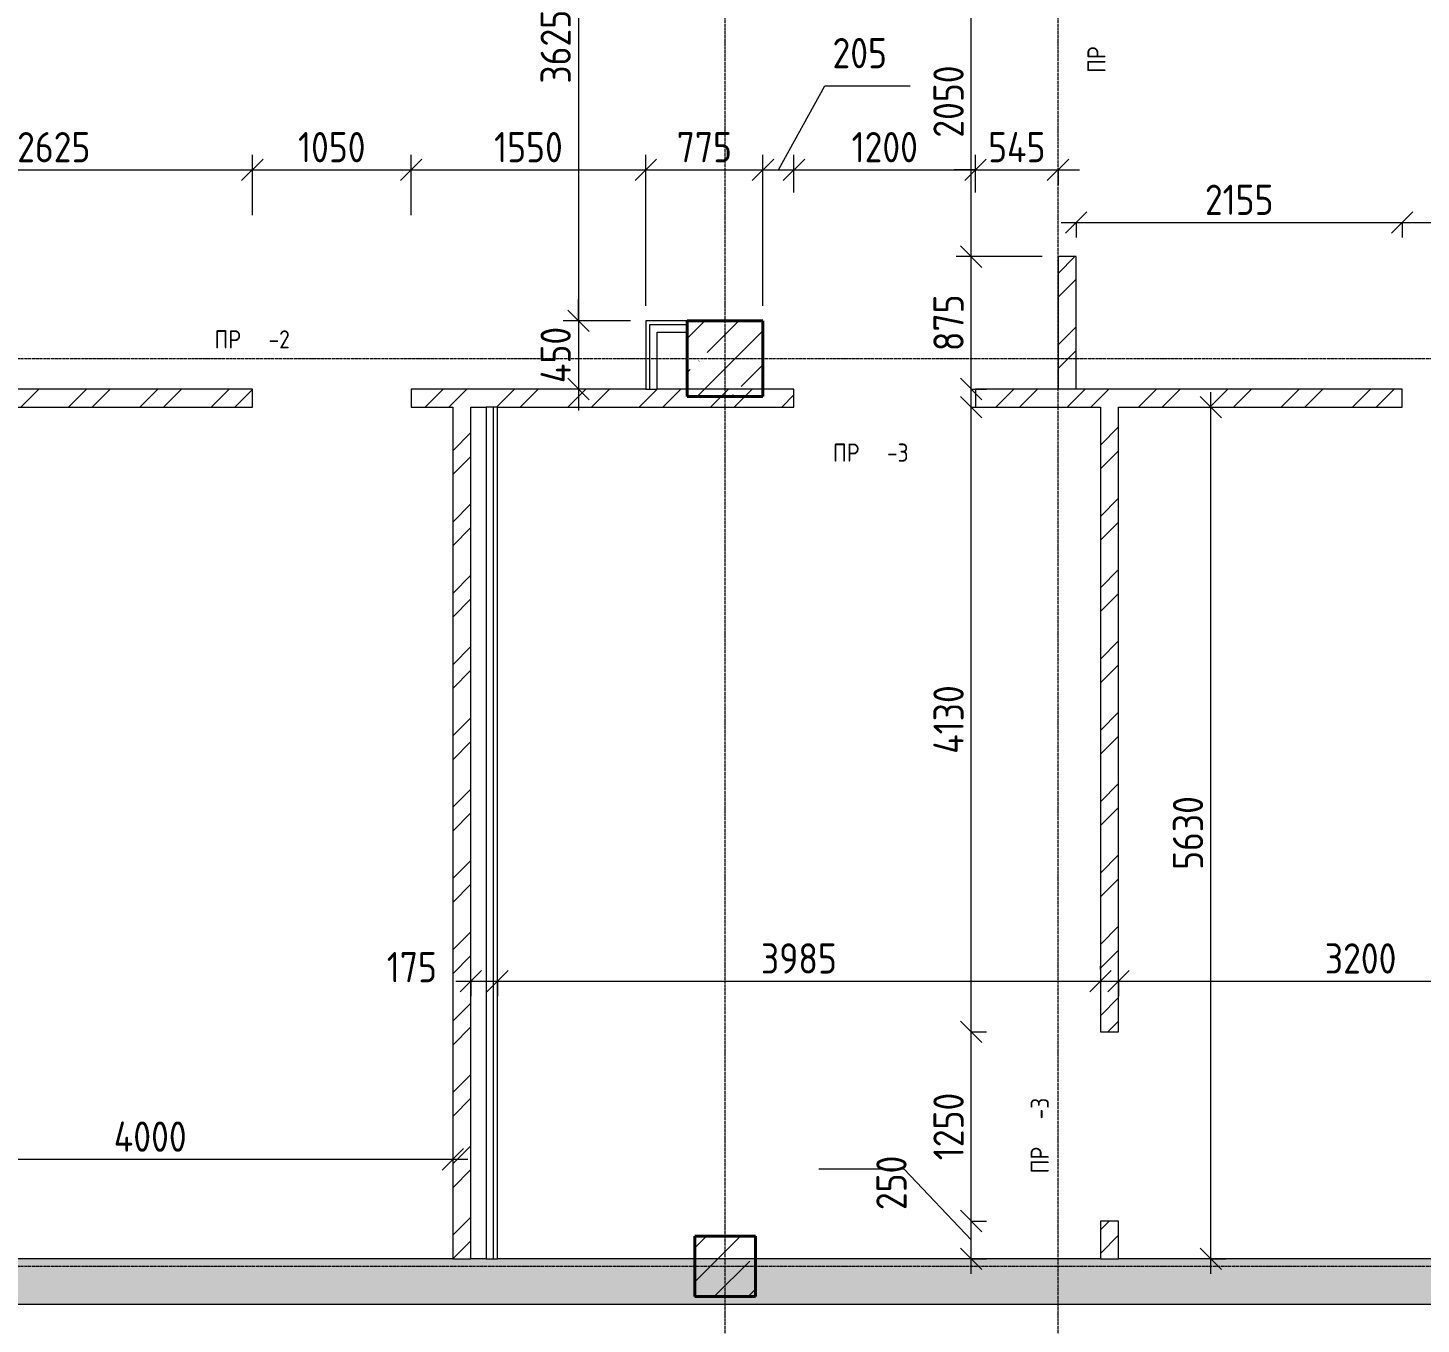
# Model space of a CAD drawing. Header units: millimetres. Extents: x -56773 to 323062, y -262288 to 76460.
# Drawn here: x 35191 to 44400, y -7377 to 1192 of the extents above; entities that cross this region are included whole.
import ezdxf

# ---------------------------------------------------------------- set-up
doc = ezdxf.new("R2010")
doc.units = ezdxf.units.MM
doc.linetypes.add('ADSK_Линия сетки', pattern=[25, 20, -2.5, 0, -2.5])
for name, color, linetype, lineweight in [('Марки', 7, 'Continuous', 20), ('Несущие колонны', 7, 'Continuous', 18), ('Оси', 7, 'Continuous', 9), ('Размеры', 7, 'Continuous', 9), ('Стены внутренние', 7, 'Continuous', 18), ('Стены штриховка', 7, 'Continuous', 9)]:
    doc.layers.add(name, color=color, linetype=linetype, lineweight=lineweight)
doc.styles.add('GOST Common_3', font='', dxfattribs={"width": 0.9, "height": 200})
doc.styles.add('GOST Common_9', font='', dxfattribs={"width": 0.9, "height": 120})
doc.styles.get('GOST Common_3').set_extended_font_data('GOST Common')
doc.styles.get('GOST Common_9').set_extended_font_data('GOST Common')
doc.dimstyles.new('ADSK_Основной_2_0', dxfattribs={"dimscale": 304.8, "dimtxt": 201.142999, "dimasz": 0.463911, "dimexe": 0.328084, "dimexo": 0.328084, "dimgap": 0.164042, "dimtad": 1, "dimdec": 3, "dimrnd": 0.001, "dimdsep": 46, "dimtxsty": 'GOST Common_3', "dimblk1": 'OBLIQUE', "dimblk2": 'OBLIQUE', "dimsah": 1, "dimcen": 0.09, "dimdle": 0.328084, "dimazin": 2, "dimtfac": 1, "dimtdec": 4, "dimtix": 1, "dimtmove": 0, "dimatfit": 3, "dimfxl": 1, "dimtvp": 1, "dimtolj": 1, "dimtzin": 0, "dimlwd": 20, "dimlwe": 20, "dimarcsym": 2})
doc.dimstyles.new('ADSK_Основной_2_0_1', dxfattribs={"dimscale": 304.8, "dimtxt": 201.142999, "dimasz": 0.463911, "dimexe": 0.328084, "dimexo": 0.328084, "dimgap": 0.164042, "dimtad": 1, "dimdec": 3, "dimrnd": 0.001, "dimdsep": 46, "dimtxsty": 'GOST Common_3', "dimblk1": 'OBLIQUE', "dimblk2": 'OBLIQUE', "dimsah": 1, "dimcen": 0.09, "dimdle": 0.328084, "dimazin": 2, "dimtfac": 1, "dimtdec": 4, "dimtix": 1, "dimtmove": 1, "dimatfit": 3, "dimfxl": 1, "dimtvp": 1, "dimtolj": 1, "dimtzin": 0, "dimlwd": 20, "dimlwe": 20, "dimarcsym": 2})
doc.dimstyles.new('ADSK_Основной_2_0_2', dxfattribs={"dimscale": 304.8, "dimtxt": 201.142999, "dimasz": 0.463911, "dimexe": 0.328084, "dimexo": 0.328084, "dimgap": 0.164042, "dimtad": 1, "dimdec": 3, "dimrnd": 0.001, "dimdsep": 46, "dimtxsty": 'GOST Common_3', "dimblk1": 'OBLIQUE', "dimblk2": 'OBLIQUE', "dimsah": 1, "dimcen": 0.09, "dimdle": 0.328084, "dimazin": 2, "dimtfac": 1, "dimtdec": 4, "dimtix": 1, "dimtmove": 0, "dimatfit": 3, "dimfxl": 1, "dimtvp": 1, "dimtolj": 1, "dimtzin": 0, "dimlwd": 20, "dimlwe": 20, "dimarcsym": 2})
pattern_1 = [(45, (0, 0), (-224.5064, 224.5064), []), (45, (224.5, 0), (-224.5064, 224.5064), [396.875, -79.375, 3.353, -76.022])]
pattern_2 = [(45, (0, 0), (-235.7317, 235.7317), []), (45, (157.15, 0), (-235.7317, 235.7317), [])]

# ---------------------------------------------------------------- blocks, each defined once
blk = doc.blocks.new('ADSK_КолоннаЖБ_Прямоугольная - 400x400 мм-1809659-Кладочный план подвала')
at = {"layer": 'Несущие колонны', "lineweight": 40}
for p, q in [((-200, 200), (200, 200)), ((-200, -200), (-200, 200)), ((200, 200), (200, -200)), ((200, -200), (-200, -200))]:
    blk.add_line(p, q, dxfattribs=at)
blk = doc.blocks.new('ADSK_КолоннаЖБ_Прямоугольная - 500x500 мм-1807509-Кладочный план подвала')
at = {"layer": 'Несущие колонны', "lineweight": 40}
for p, q in [((-250, 250), (250, 250)), ((-250, -250), (-250, 250)), ((250, 250), (250, -250)), ((250, -250), (-250, -250))]:
    blk.add_line(p, q, dxfattribs=at)
blk = doc.blocks.new('_Oblique')
at = {"color": 0, "linetype": 'ByBlock', "lineweight": -2}
blk.add_line((-0.5, -0.5), (0.5, 0.5), dxfattribs=at)
blk = doc.blocks.new('DIMBLOCK36-Кладочный план подвала')
at = {"layer": 'Defpoints', "color": 0, "transparency": 16777216}
for p in [(42400, -5009.4), (45600, -5009.4), (45600, -5109.3)]:
    blk.add_point(p, dxfattribs=at)
at = {"layer": 'Размеры', "color": 0, "lineweight": 20, "transparency": 16777216}
for p, q in [((42300, -5109.3), (45700, -5109.3)), ((42400, -5109.4), (42400, -5209.3)), ((45600, -5109.4), (45600, -5209.3))]:
    blk.add_line(p, q, dxfattribs=at)
at = {"layer": 'Размеры', "color": 0, "lineweight": 20, "transparency": 16777216, "xscale": 141.4, "yscale": 141.4, "zscale": 141.4, "rotation": 180}
blk.add_blockref('_Oblique', (42400, -5109.3), dxfattribs=at)
at = {"layer": 'Размеры', "color": 0, "lineweight": 20, "transparency": 16777216, "xscale": 141.4, "yscale": 141.4, "zscale": 141.4}
blk.add_blockref('_Oblique', (45600, -5109.3), dxfattribs=at)
at = {"layer": 'Размеры', "color": 0, "lineweight": 9, "transparency": 16777216, "insert": (44000, -4959.3), "char_height": 200, "width": 605.475, "attachment_point": 5, "style": 'GOST Common_3'}
blk.add_mtext('\\A1;3200', dxfattribs=at)
blk = doc.blocks.new('DIMBLOCK285-Кладочный план подвала')
at = {"layer": 'Defpoints', "color": 0, "transparency": 16777216}
for p in [(36675, 253.7), (36675, -145), (34050, -745)]:
    blk.add_point(p, dxfattribs=at)
at = {"layer": 'Размеры', "color": 0, "lineweight": 20, "transparency": 16777216}
for p, q in [((34050, -645), (34050, 353.7)), ((36675, -45), (36675, 353.7)), ((33950, 253.7), (36775, 253.7))]:
    blk.add_line(p, q, dxfattribs=at)
at = {"layer": 'Размеры', "color": 0, "lineweight": 20, "transparency": 16777216, "xscale": 141.4, "yscale": 141.4, "zscale": 141.4, "rotation": 180}
blk.add_blockref('_Oblique', (34050, 253.7), dxfattribs=at)
at = {"layer": 'Размеры', "color": 0, "lineweight": 20, "transparency": 16777216, "xscale": 141.4, "yscale": 141.4, "zscale": 141.4}
blk.add_blockref('_Oblique', (36675, 253.7), dxfattribs=at)
at = {"layer": 'Размеры', "color": 0, "lineweight": 9, "transparency": 16777216, "insert": (35362.5, 403.7), "char_height": 200, "width": 605.475, "attachment_point": 5, "style": 'GOST Common_3'}
blk.add_mtext('\\A1;2625', dxfattribs=at)
blk = doc.blocks.new('DIMBLOCK286-Кладочный план подвала')
at = {"layer": 'Defpoints', "color": 0, "transparency": 16777216}
for p in [(37725, 253.7), (36675, -145), (37725, -145)]:
    blk.add_point(p, dxfattribs=at)
at = {"layer": 'Размеры', "color": 0, "lineweight": 20, "transparency": 16777216}
for p, q in [((36675, -45), (36675, 353.7)), ((37725, -45), (37725, 353.7)), ((36575, 253.7), (37825, 253.7))]:
    blk.add_line(p, q, dxfattribs=at)
at = {"layer": 'Размеры', "color": 0, "lineweight": 20, "transparency": 16777216, "xscale": 141.4, "yscale": 141.4, "zscale": 141.4, "rotation": 180}
blk.add_blockref('_Oblique', (36675, 253.7), dxfattribs=at)
at = {"layer": 'Размеры', "color": 0, "lineweight": 20, "transparency": 16777216, "xscale": 141.4, "yscale": 141.4, "zscale": 141.4}
blk.add_blockref('_Oblique', (37725, 253.7), dxfattribs=at)
at = {"layer": 'Размеры', "color": 0, "lineweight": 9, "transparency": 16777216, "insert": (37200, 403.7), "char_height": 200, "width": 560.473, "attachment_point": 5, "style": 'GOST Common_3'}
blk.add_mtext('\\A1;1050', dxfattribs=at)
blk = doc.blocks.new('DIMBLOCK287-Кладочный план подвала')
at = {"layer": 'Defpoints', "color": 0, "transparency": 16777216}
for p in [(39275, 253.7), (37725, -145), (39275, -745)]:
    blk.add_point(p, dxfattribs=at)
at = {"layer": 'Размеры', "color": 0, "lineweight": 20, "transparency": 16777216}
for p, q in [((37725, -45), (37725, 353.7)), ((39275, -645), (39275, 353.7)), ((37625, 253.7), (39375, 253.7))]:
    blk.add_line(p, q, dxfattribs=at)
at = {"layer": 'Размеры', "color": 0, "lineweight": 20, "transparency": 16777216, "xscale": 141.4, "yscale": 141.4, "zscale": 141.4, "rotation": 180}
blk.add_blockref('_Oblique', (37725, 253.7), dxfattribs=at)
at = {"layer": 'Размеры', "color": 0, "lineweight": 20, "transparency": 16777216, "xscale": 141.4, "yscale": 141.4, "zscale": 141.4}
blk.add_blockref('_Oblique', (39275, 253.7), dxfattribs=at)
at = {"layer": 'Размеры', "color": 0, "lineweight": 9, "transparency": 16777216, "insert": (38500, 403.7), "char_height": 200, "width": 560.473, "attachment_point": 5, "style": 'GOST Common_3'}
blk.add_mtext('\\A1;1550', dxfattribs=at)
blk = doc.blocks.new('DIMBLOCK288-Кладочный план подвала')
at = {"layer": 'Defpoints', "color": 0, "transparency": 16777216}
for p in [(40050, 253.7), (39275, -745), (40050, -745)]:
    blk.add_point(p, dxfattribs=at)
at = {"layer": 'Размеры', "color": 0, "lineweight": 20, "transparency": 16777216}
for p, q in [((39275, -645), (39275, 353.7)), ((40050, -645), (40050, 353.7)), ((39175, 253.7), (40150, 253.7))]:
    blk.add_line(p, q, dxfattribs=at)
at = {"layer": 'Размеры', "color": 0, "lineweight": 20, "transparency": 16777216, "xscale": 141.4, "yscale": 141.4, "zscale": 141.4, "rotation": 180}
blk.add_blockref('_Oblique', (39275, 253.7), dxfattribs=at)
at = {"layer": 'Размеры', "color": 0, "lineweight": 20, "transparency": 16777216, "xscale": 141.4, "yscale": 141.4, "zscale": 141.4}
blk.add_blockref('_Oblique', (40050, 253.7), dxfattribs=at)
at = {"layer": 'Размеры', "color": 0, "lineweight": 9, "transparency": 16777216, "insert": (39662.5, 403.7), "char_height": 200, "width": 454.106, "attachment_point": 5, "style": 'GOST Common_3'}
blk.add_mtext('\\A1;775', dxfattribs=at)
blk = doc.blocks.new('DIMBLOCK289-Кладочный план подвала')
at = {"layer": 'Defpoints', "color": 0, "transparency": 16777216}
for p in [(40255, 253.7), (40255, 5), (40050, -745)]:
    blk.add_point(p, dxfattribs=at)
at = {"layer": 'Размеры', "color": 0, "lineweight": 20, "transparency": 16777216}
for p, q in [((40152.5, 253.7), (40459.6, 808.7)), ((40459.6, 808.7), (41022.5, 808.7)), ((40050, -645), (40050, 353.7)), ((40255, 105), (40255, 353.7)), ((39950, 253.7), (40355, 253.7))]:
    blk.add_line(p, q, dxfattribs=at)
at = {"layer": 'Размеры', "color": 0, "lineweight": 20, "transparency": 16777216, "xscale": 141.4, "yscale": 141.4, "zscale": 141.4, "rotation": 180}
blk.add_blockref('_Oblique', (40050, 253.7), dxfattribs=at)
at = {"layer": 'Размеры', "color": 0, "lineweight": 20, "transparency": 16777216, "xscale": 141.4, "yscale": 141.4, "zscale": 141.4}
blk.add_blockref('_Oblique', (40255, 253.7), dxfattribs=at)
at = {"layer": 'Размеры', "color": 0, "lineweight": 9, "transparency": 16777216, "insert": (40509.6, 1125.4), "char_height": 200, "width": 454.106, "attachment_point": 1, "line_spacing_factor": 1.022761, "style": 'GOST Common_3'}
blk.add_mtext('\\A1;205', dxfattribs=at)
blk = doc.blocks.new('DIMBLOCK290-Кладочный план подвала')
at = {"layer": 'Defpoints', "color": 0, "transparency": 16777216}
for p in [(41455, 253.7), (40255, 5), (41455, 5)]:
    blk.add_point(p, dxfattribs=at)
at = {"layer": 'Размеры', "color": 0, "lineweight": 20, "transparency": 16777216}
for p, q in [((40255, 105), (40255, 353.7)), ((41455, 105), (41455, 353.7)), ((40155, 253.7), (41555, 253.7))]:
    blk.add_line(p, q, dxfattribs=at)
at = {"layer": 'Размеры', "color": 0, "lineweight": 20, "transparency": 16777216, "xscale": 141.4, "yscale": 141.4, "zscale": 141.4, "rotation": 180}
blk.add_blockref('_Oblique', (40255, 253.7), dxfattribs=at)
at = {"layer": 'Размеры', "color": 0, "lineweight": 20, "transparency": 16777216, "xscale": 141.4, "yscale": 141.4, "zscale": 141.4}
blk.add_blockref('_Oblique', (41455, 253.7), dxfattribs=at)
at = {"layer": 'Размеры', "color": 0, "lineweight": 9, "transparency": 16777216, "insert": (40855, 403.7), "char_height": 200, "width": 560.473, "attachment_point": 5, "style": 'GOST Common_3'}
blk.add_mtext('\\A1;1200', dxfattribs=at)
blk = doc.blocks.new('DIMBLOCK291-Кладочный план подвала')
at = {"layer": 'Defpoints', "color": 0, "transparency": 16777216}
for p in [(42000, 353.7), (42000, 253.7), (41455, 5)]:
    blk.add_point(p, dxfattribs=at)
at = {"layer": 'Размеры', "color": 0, "lineweight": 20, "transparency": 16777216}
for p, q in [((41455, 105), (41455, 353.7)), ((41455, 253.7), (41313.6, 253.7)), ((41455, 253.7), (42000, 253.7)), ((42000, 253.7), (42000, 153.7)), ((42000, 253.7), (42141.4, 253.7))]:
    blk.add_line(p, q, dxfattribs=at)
at = {"layer": 'Размеры', "color": 0, "lineweight": 20, "transparency": 16777216, "xscale": 141.4, "yscale": 141.4, "zscale": 141.4}
blk.add_blockref('_Oblique', (41455, 253.7), dxfattribs=at)
at = {"layer": 'Размеры', "color": 0, "lineweight": 20, "transparency": 16777216, "xscale": 141.4, "yscale": 141.4, "zscale": 141.4, "rotation": 180}
blk.add_blockref('_Oblique', (42000, 253.7), dxfattribs=at)
at = {"layer": 'Размеры', "color": 0, "lineweight": 9, "transparency": 16777216, "insert": (41727.5, 403.7), "char_height": 200, "width": 474.561, "attachment_point": 5, "style": 'GOST Common_3'}
blk.add_mtext('\\A1;545', dxfattribs=at)
blk = doc.blocks.new('DIMBLOCK389-Кладочный план подвала')
at = {"layer": 'Defpoints', "color": 0, "transparency": 16777216}
for p in [(34000, -6187.2), (38000, -6187.2), (38000, -6287.2)]:
    blk.add_point(p, dxfattribs=at)
at = {"layer": 'Размеры', "color": 0, "lineweight": 20, "transparency": 16777216}
for p, q in [((33900, -6287.2), (38100, -6287.2)), ((34000, -6287.2), (34000, -6387.2)), ((38000, -6287.2), (38000, -6387.2))]:
    blk.add_line(p, q, dxfattribs=at)
at = {"layer": 'Размеры', "color": 0, "lineweight": 20, "transparency": 16777216, "xscale": 141.4, "yscale": 141.4, "zscale": 141.4, "rotation": 180}
blk.add_blockref('_Oblique', (34000, -6287.2), dxfattribs=at)
at = {"layer": 'Размеры', "color": 0, "lineweight": 20, "transparency": 16777216, "xscale": 141.4, "yscale": 141.4, "zscale": 141.4}
blk.add_blockref('_Oblique', (38000, -6287.2), dxfattribs=at)
at = {"layer": 'Размеры', "color": 0, "lineweight": 9, "transparency": 16777216, "insert": (36000, -6137.2), "char_height": 200, "width": 625.93, "attachment_point": 5, "style": 'GOST Common_3'}
blk.add_mtext('\\A1;4000', dxfattribs=at)
blk = doc.blocks.new('DIMBLOCK391-Кладочный план подвала')
at = {"layer": 'Defpoints', "color": 0, "transparency": 16777216}
for p in [(41326.5, -6695), (41426.5, -6695), (41326.5, -6945)]:
    blk.add_point(p, dxfattribs=at)
at = {"layer": 'Размеры', "color": 0, "lineweight": 20, "transparency": 16777216}
for p, q in [((40982.5, -6351.9), (40419.6, -6351.9)), ((41426.5, -6820), (40982.5, -6351.9)), ((41426.5, -7045), (41426.5, -6595)), ((41426.5, -6695), (41526.5, -6695)), ((41426.5, -6945), (41526.5, -6945))]:
    blk.add_line(p, q, dxfattribs=at)
at = {"layer": 'Размеры', "color": 0, "lineweight": 20, "transparency": 16777216, "xscale": 141.4, "yscale": 141.4, "zscale": 141.4}
for p, rotation in [((41426.5, -6695), 90), ((41426.5, -6945), 270)]:
    blk.add_blockref('_Oblique', p, dxfattribs=dict(at, rotation=rotation))
at = {"layer": 'Размеры', "color": 0, "lineweight": 9, "transparency": 16777216, "insert": (40799.2, -6622.7), "char_height": 200, "width": 454.106, "attachment_point": 1, "rotation": 90, "line_spacing_factor": 1.022761, "style": 'GOST Common_3'}
blk.add_mtext('\\A1;250', dxfattribs=at)
blk = doc.blocks.new('DIMBLOCK392-Кладочный план подвала')
at = {"layer": 'Defpoints', "color": 0, "transparency": 16777216}
for p in [(41326.5, -5445), (41426.5, -5445), (41326.5, -6695)]:
    blk.add_point(p, dxfattribs=at)
at = {"layer": 'Размеры', "color": 0, "lineweight": 20, "transparency": 16777216}
for p, q in [((41426.5, -6795), (41426.5, -5345)), ((41426.5, -5445), (41526.5, -5445)), ((41426.5, -6695), (41526.5, -6695))]:
    blk.add_line(p, q, dxfattribs=at)
at = {"layer": 'Размеры', "color": 0, "lineweight": 20, "transparency": 16777216, "xscale": 141.4, "yscale": 141.4, "zscale": 141.4}
for p, rotation in [((41426.5, -5445), 90), ((41426.5, -6695), 270)]:
    blk.add_blockref('_Oblique', p, dxfattribs=dict(at, rotation=rotation))
at = {"layer": 'Размеры', "color": 0, "lineweight": 9, "transparency": 16777216, "insert": (41276.5, -6070), "char_height": 200, "width": 560.473, "attachment_point": 5, "rotation": 90, "style": 'GOST Common_3'}
blk.add_mtext('\\A1;1250', dxfattribs=at)
blk = doc.blocks.new('DIMBLOCK393-Кладочный план подвала')
at = {"layer": 'Defpoints', "color": 0, "transparency": 16777216}
for p in [(41326.5, -1315), (41426.5, -1315), (41326.5, -5445)]:
    blk.add_point(p, dxfattribs=at)
at = {"layer": 'Размеры', "color": 0, "lineweight": 20, "transparency": 16777216}
for p, q in [((41426.5, -5545), (41426.5, -1215)), ((41426.5, -1315), (41526.5, -1315)), ((41426.5, -5445), (41526.5, -5445))]:
    blk.add_line(p, q, dxfattribs=at)
at = {"layer": 'Размеры', "color": 0, "lineweight": 20, "transparency": 16777216, "xscale": 141.4, "yscale": 141.4, "zscale": 141.4}
for p, rotation in [((41426.5, -1315), 90), ((41426.5, -5445), 270)]:
    blk.add_blockref('_Oblique', p, dxfattribs=dict(at, rotation=rotation))
at = {"layer": 'Размеры', "color": 0, "lineweight": 9, "transparency": 16777216, "insert": (41276.5, -3380), "char_height": 200, "width": 580.928, "attachment_point": 5, "rotation": 90, "style": 'GOST Common_3'}
blk.add_mtext('\\A1;4130', dxfattribs=at)
blk = doc.blocks.new('DIMBLOCK394-Кладочный план подвала')
at = {"layer": 'Defpoints', "color": 0, "transparency": 16777216}
for p in [(38120, -5009.4), (38295, -5009.4), (38295, -5109.3)]:
    blk.add_point(p, dxfattribs=at)
at = {"layer": 'Размеры', "color": 0, "lineweight": 20, "transparency": 16777216}
for p, q in [((38020, -5109.3), (38395, -5109.3)), ((38120, -5109.4), (38120, -5209.3)), ((38295, -5109.4), (38295, -5209.3))]:
    blk.add_line(p, q, dxfattribs=at)
at = {"layer": 'Размеры', "color": 0, "lineweight": 20, "transparency": 16777216, "xscale": 141.4, "yscale": 141.4, "zscale": 141.4, "rotation": 180}
blk.add_blockref('_Oblique', (38120, -5109.3), dxfattribs=at)
at = {"layer": 'Размеры', "color": 0, "lineweight": 20, "transparency": 16777216, "xscale": 141.4, "yscale": 141.4, "zscale": 141.4}
blk.add_blockref('_Oblique', (38295, -5109.3), dxfattribs=at)
at = {"layer": 'Размеры', "color": 0, "lineweight": 9, "transparency": 16777216, "insert": (37563.9, -4916.8), "char_height": 200, "width": 409.104, "attachment_point": 1, "line_spacing_factor": 1.022761, "style": 'GOST Common_3'}
blk.add_mtext('\\A1;175', dxfattribs=at)
blk = doc.blocks.new('DIMBLOCK395-Кладочный план подвала')
at = {"layer": 'Defpoints', "color": 0, "transparency": 16777216}
for p in [(38295, -5009.4), (42280, -5109.3), (42280, -5133)]:
    blk.add_point(p, dxfattribs=at)
at = {"layer": 'Размеры', "color": 0, "lineweight": 20, "transparency": 16777216}
for p, q in [((42280, -5033), (42280, -5009.3)), ((38195, -5109.3), (42380, -5109.3)), ((38295, -5109.4), (38295, -5209.3))]:
    blk.add_line(p, q, dxfattribs=at)
at = {"layer": 'Размеры', "color": 0, "lineweight": 20, "transparency": 16777216, "xscale": 141.4, "yscale": 141.4, "zscale": 141.4, "rotation": 180}
blk.add_blockref('_Oblique', (38295, -5109.3), dxfattribs=at)
at = {"layer": 'Размеры', "color": 0, "lineweight": 20, "transparency": 16777216, "xscale": 141.4, "yscale": 141.4, "zscale": 141.4}
blk.add_blockref('_Oblique', (42280, -5109.3), dxfattribs=at)
at = {"layer": 'Размеры', "color": 0, "lineweight": 9, "transparency": 16777216, "insert": (40287.5, -4959.3), "char_height": 200, "width": 605.475, "attachment_point": 5, "style": 'GOST Common_3'}
blk.add_mtext('\\A1;3985', dxfattribs=at)
blk = doc.blocks.new('DIMBLOCK396-Кладочный план подвала')
at = {"layer": 'Defpoints', "color": 0, "transparency": 16777216}
for p in [(42120, 5.8), (44275, 5.8), (44275, -94.2)]:
    blk.add_point(p, dxfattribs=at)
at = {"layer": 'Размеры', "color": 0, "lineweight": 20, "transparency": 16777216}
for p, q in [((42020, -94.2), (44375, -94.2)), ((42120, -94.2), (42120, -194.2)), ((44275, -94.2), (44275, -194.2))]:
    blk.add_line(p, q, dxfattribs=at)
at = {"layer": 'Размеры', "color": 0, "lineweight": 20, "transparency": 16777216, "xscale": 141.4, "yscale": 141.4, "zscale": 141.4, "rotation": 180}
blk.add_blockref('_Oblique', (42120, -94.2), dxfattribs=at)
at = {"layer": 'Размеры', "color": 0, "lineweight": 20, "transparency": 16777216, "xscale": 141.4, "yscale": 141.4, "zscale": 141.4}
blk.add_blockref('_Oblique', (44275, -94.2), dxfattribs=at)
at = {"layer": 'Размеры', "color": 0, "lineweight": 9, "transparency": 16777216, "insert": (43197.5, 55.8), "char_height": 200, "width": 560.473, "attachment_point": 5, "style": 'GOST Common_3'}
blk.add_mtext('\\A1;2155', dxfattribs=at)
blk = doc.blocks.new('DIMBLOCK397-Кладочный план подвала')
at = {"layer": 'Defpoints', "color": 0, "transparency": 16777216}
for p in [(44275, 5.8), (45475, 5.8), (45475, -94.2)]:
    blk.add_point(p, dxfattribs=at)
at = {"layer": 'Размеры', "color": 0, "lineweight": 20, "transparency": 16777216}
for p, q in [((44175, -94.2), (45575, -94.2)), ((44275, -94.2), (44275, -194.2)), ((45475, -94.2), (45475, -194.2))]:
    blk.add_line(p, q, dxfattribs=at)
at = {"layer": 'Размеры', "color": 0, "lineweight": 20, "transparency": 16777216, "xscale": 141.4, "yscale": 141.4, "zscale": 141.4, "rotation": 180}
blk.add_blockref('_Oblique', (44275, -94.2), dxfattribs=at)
at = {"layer": 'Размеры', "color": 0, "lineweight": 20, "transparency": 16777216, "xscale": 141.4, "yscale": 141.4, "zscale": 141.4}
blk.add_blockref('_Oblique', (45475, -94.2), dxfattribs=at)
at = {"layer": 'Размеры', "color": 0, "lineweight": 9, "transparency": 16777216, "insert": (44875, 55.8), "char_height": 200, "width": 560.473, "attachment_point": 5, "style": 'GOST Common_3'}
blk.add_mtext('\\A1;1200', dxfattribs=at)
blk = doc.blocks.new('DIMBLOCK409-Кладочный план подвала')
at = {"layer": 'Defpoints', "color": 0, "transparency": 16777216}
for p in [(42909.2, -1315), (43009.2, -1315), (42909.2, -6945)]:
    blk.add_point(p, dxfattribs=at)
at = {"layer": 'Размеры', "color": 0, "lineweight": 20, "transparency": 16777216}
for p, q in [((43009.2, -7045), (43009.2, -1215)), ((43009.2, -1315), (43109.2, -1315)), ((43009.2, -6945), (43109.2, -6945))]:
    blk.add_line(p, q, dxfattribs=at)
at = {"layer": 'Размеры', "color": 0, "lineweight": 20, "transparency": 16777216, "xscale": 141.4, "yscale": 141.4, "zscale": 141.4}
for p, rotation in [((43009.2, -1315), 90), ((43009.2, -6945), 270)]:
    blk.add_blockref('_Oblique', p, dxfattribs=dict(at, rotation=rotation))
at = {"layer": 'Размеры', "color": 0, "lineweight": 9, "transparency": 16777216, "insert": (42859.2, -4130), "char_height": 200, "width": 605.475, "attachment_point": 5, "rotation": 90, "style": 'GOST Common_3'}
blk.add_mtext('\\A1;5630', dxfattribs=at)
blk = doc.blocks.new('DIMBLOCK471-Кладочный план подвала')
at = {"layer": 'Defpoints', "color": 0, "transparency": 16777216}
for p in [(39275, 2880), (38830, -745), (39275, -745)]:
    blk.add_point(p, dxfattribs=at)
at = {"layer": 'Размеры', "color": 0, "lineweight": 20, "transparency": 16777216}
for p, q in [((38830, 2980), (38830, -845)), ((39175, 2880), (38730, 2880)), ((39175, -745), (38730, -745))]:
    blk.add_line(p, q, dxfattribs=at)
at = {"layer": 'Размеры', "color": 0, "lineweight": 20, "transparency": 16777216, "xscale": 141.4, "yscale": 141.4, "zscale": 141.4}
for p, rotation in [((38830, 2880), 90), ((38830, -745), 270)]:
    blk.add_blockref('_Oblique', p, dxfattribs=dict(at, rotation=rotation))
at = {"layer": 'Размеры', "color": 0, "lineweight": 9, "transparency": 16777216, "insert": (38680, 1067.5), "char_height": 200, "width": 605.475, "attachment_point": 5, "rotation": 90, "style": 'GOST Common_3'}
blk.add_mtext('\\A1;3625', dxfattribs=at)
blk = doc.blocks.new('DIMBLOCK472-Кладочный план подвала')
at = {"layer": 'Defpoints', "color": 0, "transparency": 16777216}
for p in [(39275, -745), (38830, -1195), (38930, -1195)]:
    blk.add_point(p, dxfattribs=at)
at = {"layer": 'Размеры', "color": 0, "lineweight": 20, "transparency": 16777216}
for p, q in [((38830, -745), (38830, -603.6)), ((39175, -745), (38730, -745)), ((38830, -745), (38830, -1195)), ((38830, -1195), (38730, -1195)), ((38830, -1195), (38830, -1336.4))]:
    blk.add_line(p, q, dxfattribs=at)
at = {"layer": 'Размеры', "color": 0, "lineweight": 20, "transparency": 16777216, "xscale": 141.4, "yscale": 141.4, "zscale": 141.4}
for p, rotation in [((38830, -745), 270), ((38830, -1195), 90)]:
    blk.add_blockref('_Oblique', p, dxfattribs=dict(at, rotation=rotation))
at = {"layer": 'Размеры', "color": 0, "lineweight": 9, "transparency": 16777216, "insert": (38680, -970), "char_height": 200, "width": 474.561, "attachment_point": 5, "rotation": 90, "style": 'GOST Common_3'}
blk.add_mtext('\\A1;450', dxfattribs=at)
blk = doc.blocks.new('DIMBLOCK504-Кладочный план подвала')
at = {"layer": 'Defpoints', "color": 0, "transparency": 16777216}
for p in [(41426.5, -320), (41995, -320), (41326.5, -1195)]:
    blk.add_point(p, dxfattribs=at)
at = {"layer": 'Размеры', "color": 0, "lineweight": 20, "transparency": 16777216}
for p, q in [((41426.5, -1295), (41426.5, -220)), ((41895, -320), (41326.5, -320)), ((41426.5, -1195), (41526.5, -1195))]:
    blk.add_line(p, q, dxfattribs=at)
at = {"layer": 'Размеры', "color": 0, "lineweight": 20, "transparency": 16777216, "xscale": 141.4, "yscale": 141.4, "zscale": 141.4}
for p, rotation in [((41426.5, -320), 90), ((41426.5, -1195), 270)]:
    blk.add_blockref('_Oblique', p, dxfattribs=dict(at, rotation=rotation))
at = {"layer": 'Размеры', "color": 0, "lineweight": 9, "transparency": 16777216, "insert": (41276.5, -757.5), "char_height": 200, "width": 454.106, "attachment_point": 5, "rotation": 90, "style": 'GOST Common_3'}
blk.add_mtext('\\A1;875', dxfattribs=at)
blk = doc.blocks.new('DIMBLOCK505-Кладочный план подвала')
at = {"layer": 'Defpoints', "color": 0, "transparency": 16777216}
for p in [(41426.5, 1730), (41960, 1730), (41995, -320)]:
    blk.add_point(p, dxfattribs=at)
at = {"layer": 'Размеры', "color": 0, "lineweight": 20, "transparency": 16777216}
for p, q in [((41426.5, -420), (41426.5, 1830)), ((41860, 1730), (41326.5, 1730)), ((41895, -320), (41326.5, -320))]:
    blk.add_line(p, q, dxfattribs=at)
at = {"layer": 'Размеры', "color": 0, "lineweight": 20, "transparency": 16777216, "xscale": 141.4, "yscale": 141.4, "zscale": 141.4}
for p, rotation in [((41426.5, 1730), 90), ((41426.5, -320), 270)]:
    blk.add_blockref('_Oblique', p, dxfattribs=dict(at, rotation=rotation))
at = {"layer": 'Размеры', "color": 0, "lineweight": 9, "transparency": 16777216, "insert": (41276.5, 705), "char_height": 200, "width": 605.475, "attachment_point": 5, "rotation": 90, "style": 'GOST Common_3'}
blk.add_mtext('\\A1;2050', dxfattribs=at)

msp = doc.modelspace()

# ---------------------------------------------------------------- hatches: boundary and pattern name
at = {"layer": 'Несущие колонны', "lineweight": 9}
h = msp.add_hatch(dxfattribs=at)
h.set_pattern_fill('FP_3', color=256, style=0, pattern_type=2)
h.set_pattern_definition(pattern_1)
h.paths.add_polyline_path([(40050, -1245.031), (40050, -745.031), (39550, -745.031), (39550, -1245.031)])
h = msp.add_hatch(dxfattribs=at)
h.set_pattern_fill('FP_3', color=256, style=0, pattern_type=2)
h.set_pattern_definition(pattern_1)
h.paths.add_polyline_path([(40000, -7195.031), (40000, -6795.031), (39600, -6795.031), (39600, -7195.031)])
at = {"layer": 'Стены внутренние', "lineweight": 9}
h = msp.add_hatch(dxfattribs=at)
h.set_pattern_fill('FP_2', color=256, style=0, pattern_type=2)
h.set_pattern_definition(pattern_2)
h.paths.add_polyline_path([(42000, -1195.031), (42120, -1195.031), (42120, -320.031), (42000, -320.031)])
h.paths.add_polyline_path([(42120, 1729.969), (42120, 2604.969), (42000, 2604.969), (42000, 1729.969)])
h = msp.add_hatch(dxfattribs=at)
h.set_pattern_fill('FP_2', color=256, style=0, pattern_type=2)
h.set_pattern_definition(pattern_2)
h.paths.add_polyline_path([(61550, -1315.031), (61550, -1245.031), (61350, -1245.031), (61350, -1195.031), (61175, -1195.031), (61175, -1315.031)])
h.paths.add_polyline_path([(60125, -1315.031), (60125, -1195.031), (55850, -1195.031), (55850, -1245.031), (55350, -1245.031), (55350, -1195.031), (52020, -1195.031), (52020, -1315.031), (58221.4367, -1315.031)])
h.paths.add_polyline_path([(49850, -1315.031), (50470, -1315.031), (50470, -1195.031), (49850, -1195.031), (49850, -1245.031), (49350, -1245.031), (49350, -1195.031), (47800, -1195.031), (47800, -1315.031), (49620, -1315.031)])
h.paths.add_polyline_path([(46750, -1315.031), (46750, -1195.031), (45475, -1195.031), (45475, -1315.031), (45720, -1315.031)])
h.paths.add_polyline_path([(44275, -1315.031), (44275, -1195.031), (41455, -1195.031), (41455, -1315.031), (42400, -1315.031)])
h.paths.add_polyline_path([(40255, -1315.031), (40255, -1195.031), (37725, -1195.031), (37725, -1315.031), (38295, -1315.031)])
h.paths.add_polyline_path([(36478.0028, -1315.031), (36675, -1315.031), (36675, -1195.031), (32880, -1195.031), (32880, -1315.031), (34000, -1315.031)])
h.paths.add_polyline_path([(31830, -1315.031), (31830, -1195.031), (28050, -1195.031), (28050, -1245.031), (28000, -1245.031), (28000, -1315.031), (31042.1443, -1315.031)])
h = msp.add_hatch(dxfattribs=at)
h.set_pattern_fill('FP_2', color=256, style=0, pattern_type=2)
h.set_pattern_definition(pattern_2)
h.paths.add_polyline_path([(38120, -6945.031), (38120, -1315.031), (38000, -1315.031), (38000, -6945.031)])
h = msp.add_hatch(dxfattribs=at)
h.set_pattern_fill('FP_2', color=256, style=0, pattern_type=2)
h.set_pattern_definition(pattern_2)
h.paths.add_polyline_path([(42280, -6945.031), (42400, -6945.031), (42400, -6695.031), (42280, -6695.031)])
h.paths.add_polyline_path([(42280, -5445.031), (42400, -5445.031), (42400, -1315.031), (42280, -1315.031), (42280, -3729.2173)])
h = msp.add_hatch(dxfattribs=at)
h.set_pattern_fill('FP_3', color=256, style=0, pattern_type=2)
h.set_pattern_definition(pattern_1)
h.paths.add_polyline_path([(61550, -7245.031), (61550, -6945.031), (49800, -6945.031), (49800, -7195.031), (49400, -7195.031), (49400, -6945.031), (34000, -6945.031), (34000, -7195.031), (33600, -7195.031), (33600, -6945.031), (28000, -6945.031), (28000, -7195.031), (27600, -7195.031), (27600, -6945.031), (22000, -6945.031), (22000, -7195.031), (21600, -7195.031), (21600, -6945.031), (9000, -6945.031), (9000, -7195.031), (8600, -7195.031), (8600, -6945.031), (3000, -6945.031), (3000, -7195.031), (2600, -7195.031), (2600, -6945.031), (-13400, -6945.031), (-13400, -7195.031), (-13800, -7195.031), (-13800, -6945.031), (-19400, -6945.031), (-19400, -7195.031), (-19550, -7195.031), (-19550, -7245.031), (52785.5782, -7245.031)])

# ---------------------------------------------------------------- linework, layer by layer
at = {"layer": 'Несущие колонны', "lineweight": 9}
for p, q in [((40050, -745.031), (39550, -745.031)), ((39550, -745.031), (39550, -1245.031)), ((40050, -1245.031), (40050, -745.031)), ((39550, -1245.031), (40050, -1245.031)), ((40000, -6795.031), (39600, -6795.031)), ((39600, -6795.031), (39600, -7195.031)), ((40000, -7195.031), (40000, -6795.031)), ((39600, -7195.031), (40000, -7195.031))]:
    msp.add_line(p, q, dxfattribs=at)
at = {"layer": 'Оси', "linetype": 'ADSK_Линия сетки', "lineweight": 5}
for p, q in [((39800, -10973.8823), (39800, 10027.4451)), ((42000, -10973.8823), (42000, 10027.4451)), ((62221.372, -995.031), (-25240.0967, -995.031)), ((62221.372, -6995.031), (-25240.0967, -6995.031))]:
    msp.add_line(p, q, dxfattribs=at)
at = {"layer": 'Стены внутренние', "lineweight": 5}
for p, q in [((42000, -320.031), (42000, -1195.031)), ((42120, -320.031), (42000, -320.031)), ((42120, -1195.031), (42120, -320.031)), ((39275, -745.031), (39275, -1195.031)), ((39550, -745.031), (39275, -745.031)), ((39350, -1195.031), (39350, -820.031)), ((39350, -820.031), (39550, -820.031)), ((39550, -820.031), (39550, -745.031)), ((36675, -1195.031), (33350, -1195.031)), ((36675, -1315.031), (36675, -1195.031)), ((39275, -1195.031), (37725, -1195.031)), ((37725, -1195.031), (37725, -1315.031)), ((40255, -1195.031), (39350, -1195.031)), ((40255, -1315.031), (40255, -1195.031)), ((44275, -1195.031), (41455, -1195.031)), ((41455, -1195.031), (41455, -1315.031)), ((44275, -1315.031), (44275, -1195.031)), ((34000, -1315.031), (36675, -1315.031)), ((37725, -1315.031), (38000, -1315.031)), ((38000, -1315.031), (38000, -6945.031)), ((38120, -1315.031), (38220, -1315.031)), ((38120, -6945.031), (38120, -1315.031)), ((38220, -1315.031), (38220, -6945.031)), ((38295, -1315.031), (40255, -1315.031)), ((38295, -6945.031), (38295, -1315.031)), ((41455, -1315.031), (42280, -1315.031)), ((42280, -1315.031), (42280, -5445.031)), ((42400, -1315.031), (44275, -1315.031)), ((42400, -5445.031), (42400, -1315.031)), ((42280, -5445.031), (42400, -5445.031)), ((42280, -6695.031), (42280, -6945.031)), ((42400, -6695.031), (42280, -6695.031)), ((42400, -6945.031), (42400, -6695.031)), ((38000, -6945.031), (34000, -6945.031)), ((38220, -6945.031), (38120, -6945.031)), ((42280, -6945.031), (38295, -6945.031)), ((45600, -6945.031), (42400, -6945.031)), ((-19850, -7245.031), (61850, -7245.031))]:
    msp.add_line(p, q, dxfattribs=at)
at = {"layer": 'Стены штриховка', "lineweight": 9}
for p, q in [((39300, -770.031), (39300, -1195.031)), ((39550, -770.031), (39300, -770.031)), ((39275, -1195.031), (39350, -1195.031)), ((38295, -1315.031), (38220, -1315.031)), ((38270, -6945.031), (38270, -1315.031)), ((38000, -6945.031), (38120, -6945.031)), ((38220, -6945.031), (38295, -6945.031)), ((42280, -6945.031), (42400, -6945.031))]:
    msp.add_line(p, q, dxfattribs=at)

# ---------------------------------------------------------------- block references
at = {"layer": 'Несущие колонны', "lineweight": 40, "rotation": 89.9999999999999}
for name, p in [('ADSK_КолоннаЖБ_Прямоугольная - 500x500 мм-1807509-Кладочный план подвала', (39800, -995.031)), ('ADSK_КолоннаЖБ_Прямоугольная - 400x400 мм-1809659-Кладочный план подвала', (39800, -6995.031))]:
    msp.add_blockref(name, p, dxfattribs=at)

# ---------------------------------------------------------------- texts
at = {"layer": 'Марки', "lineweight": 9, "char_height": 120, "attachment_point": 1, "rotation": 90, "style": 'GOST Common_9'}
for s, insert, width in [('ПР', (42194.4997, 894.7592), 432.91125), ('-3', (41819.4192, -6022.7744), 389.620125), ('ПР', (41819.4192, -6379.9619), 432.91125)]:
    msp.add_mtext(s, dxfattribs=dict(at, insert=insert, width=width))
at = {"layer": 'Марки', "lineweight": 9, "char_height": 120, "attachment_point": 1, "style": 'GOST Common_9'}
for s, insert, width in [('ПР', (36425.032, -806.7186), 432.91125), ('-2', (36782.2195, -806.7186), 389.620125), ('ПР', (40512.55, -1555.6039), 432.91125), ('-3', (40869.7375, -1555.6039), 389.620125)]:
    msp.add_mtext(s, dxfattribs=dict(at, insert=insert, width=width))

# ---------------------------------------------------------------- dimensions: what is measured, and where the dimension line sits
at = {"layer": 'Размеры', "lineweight": 9}
for base, p1, p2, override, picture, middle in [((38829.9878, -745.031), (39275, 2879.969), (39275, -745.031), {"dimpost": '<>', "dimfxl": 3625}, 'DIMBLOCK471-Кладочный план подвала', (38679.9878, 1067.469)), ((41426.4886, 1729.969), (41995, -320.031), (41960, 1729.969), {"dimpost": '<>', "dimfxl": 2050.298759}, 'DIMBLOCK505-Кладочный план подвала', (41276.4886, 704.969)), ((41426.4886, -320.031), (41326.5037, -1195.031), (41995, -320.031), {"dimpost": '<>', "dimfxl": 1101.141378}, 'DIMBLOCK504-Кладочный план подвала', (41276.4886, -757.531)), ((38829.9878, -1195.031), (39275, -745.031), (38929.9727, -1195.031), {"dimpost": '<>', "dimfxl": 567.048356}, 'DIMBLOCK472-Кладочный план подвала', (38679.9878, -970.031)), ((41426.4886, -1315.031), (41326.5037, -5445.031), (41326.5037, -1315.031), {"dimpost": '<>', "dimfxl": 4130}, 'DIMBLOCK393-Кладочный план подвала', (41276.4886, -3380.031)), ((43009.2261, -1315.031), (42909.2412, -6945.031), (42909.2412, -1315.031), {"dimpost": '<>', "dimfxl": 5630}, 'DIMBLOCK409-Кладочный план подвала', (42859.2261, -4130.031)), ((41426.4886, -5445.031), (41326.5037, -6695.031), (41326.5037, -5445.031), {"dimpost": '<>', "dimfxl": 1250}, 'DIMBLOCK392-Кладочный план подвала', (41276.4886, -6070.031))]:
    dim = msp.add_linear_dim(base=base, p1=p1, p2=p2, angle=90, dimstyle='ADSK_Основной_2_0_2', override=override, dxfattribs=at)
    dim.commit()
    dim.dimension.update_dxf_attribs({"geometry": picture, "text_midpoint": middle})
for base, p1, p2, override, picture, middle in [((40255, 253.7444), (40050, -745.031), (40255, 4.969), {"dimpost": '<>', "dimfxl": 777.512058}, 'DIMBLOCK289-Кладочный план подвала', (40509.6111, 808.727)), ((38295, -5109.3369), (38120, -5009.352), (38295, -5009.352), {"dimpost": '<>', "dimfxl": 175}, 'DIMBLOCK394-Кладочный план подвала', (37768.4813, -5233.4631))]:
    dim = msp.add_linear_dim(base=base, p1=p1, p2=p2, dimstyle='ADSK_Основной_2_0_1', override=override, dxfattribs=at)
    dim.commit()
    dim.dimension.update_dxf_attribs({"geometry": picture, "text_midpoint": middle, "dimtype": 160})
for base, p1, p2, dimstyle, override, picture, middle in [((36675, 253.7444), (34050, -745.031), (36675, -145.031), 'ADSK_Основной_2_0', {"dimpost": '<>', "dimfxl": 2692.698461}, 'DIMBLOCK285-Кладочный план подвала', (35362.5, 403.7444)), ((37725, 253.7444), (36675, -145.031), (37725, -145.031), 'ADSK_Основной_2_0', {"dimpost": '<>', "dimfxl": 1050}, 'DIMBLOCK286-Кладочный план подвала', (37200, 403.7444)), ((39275, 253.7444), (37725, -145.031), (39275, -745.031), 'ADSK_Основной_2_0', {"dimpost": '<>', "dimfxl": 1662.077014}, 'DIMBLOCK287-Кладочный план подвала', (38500, 403.7444)), ((40050, 253.7444), (39275, -745.031), (40050, -745.031), 'ADSK_Основной_2_0', {"dimpost": '<>', "dimfxl": 775}, 'DIMBLOCK288-Кладочный план подвала', (39662.5, 403.7444)), ((41455, 253.7444), (40255, 4.969), (41455, 4.969), 'ADSK_Основной_2_0', {"dimpost": '<>', "dimfxl": 1200}, 'DIMBLOCK290-Кладочный план подвала', (40855, 403.7444)), ((42000, 253.7444), (41455, 4.969), (42000, 353.7293), 'ADSK_Основной_2_0', {"dimpost": '<>', "dimfxl": 647.038442}, 'DIMBLOCK291-Кладочный план подвала', (41727.5, 403.7444)), ((44275, -94.2276), (42120, 5.7573), (44275, 5.7573), 'ADSK_Основной_2_0_2', {"dimpost": '<>', "dimfxl": 2155}, 'DIMBLOCK396-Кладочный план подвала', (43197.5, 55.7724)), ((45475, -94.2276), (44275, 5.7573), (45475, 5.7573), 'ADSK_Основной_2_0_2', {"dimpost": '<>', "dimfxl": 1200}, 'DIMBLOCK397-Кладочный план подвала', (44875, 55.7724)), ((42280, -5109.3369), (38295, -5009.352), (42280, -5133.031), 'ADSK_Основной_2_0_2', {"dimpost": '<>', "dimfxl": 3986.918799}, 'DIMBLOCK395-Кладочный план подвала', (40287.5, -4959.3369)), ((45600, -5109.3369), (42400, -5009.352), (45600, -5009.352), 'ADSK_Основной_2_0', {"dimpost": '<>', "dimfxl": 3200}, 'DIMBLOCK36-Кладочный план подвала', (44000, -4959.3369)), ((38000, -6287.1756), (34000, -6187.1907), (38000, -6187.1907), 'ADSK_Основной_2_0_2', {"dimpost": '<>', "dimfxl": 4000}, 'DIMBLOCK389-Кладочный план подвала', (36000, -6137.1756))]:
    dim = msp.add_linear_dim(base=base, p1=p1, p2=p2, dimstyle=dimstyle, override=override, dxfattribs=at)
    dim.commit()
    dim.dimension.update_dxf_attribs({"geometry": picture, "text_midpoint": middle})
dim = msp.add_linear_dim(base=(41426.4886, -6695.031), p1=(41326.5037, -6945.031), p2=(41326.5037, -6695.031), angle=90, dimstyle='ADSK_Основной_2_0_1', override={"dimpost": '<>', "dimfxl": 250}, dxfattribs=at)
dim.commit()
dim.dimension.update_dxf_attribs({"geometry": 'DIMBLOCK391-Кладочный план подвала', "text_midpoint": (40932.4876, -6351.9119), "dimtype": 160, "text_rotation": 90})

doc.saveas('drawing.dxf')
